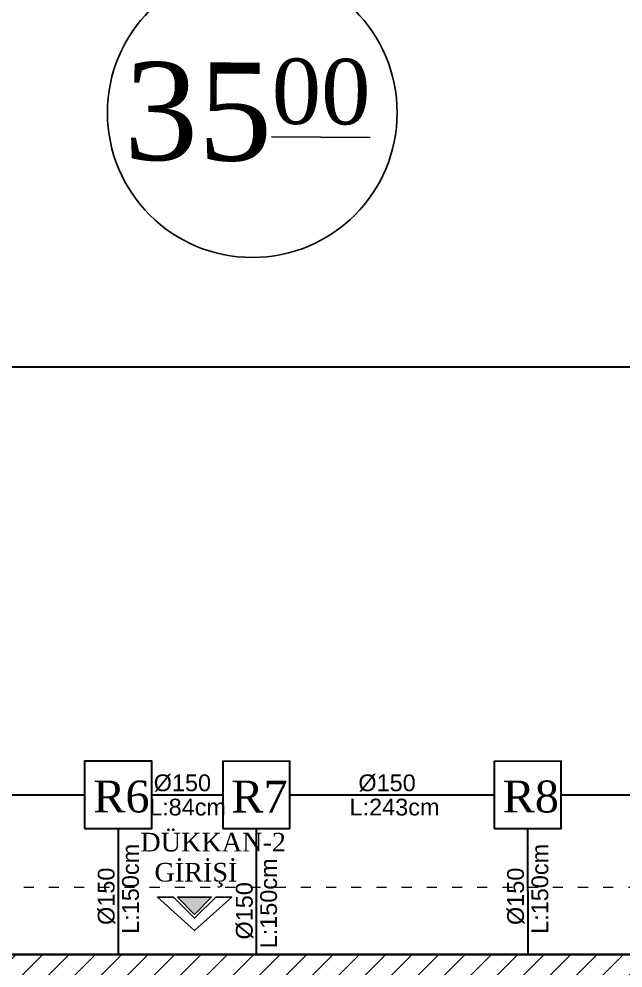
# Model space of a CAD drawing. Header units: centimetres. Extents: x 14449 to 53524, y -19051 to -10746.
# Drawn here: x 18284.1 to 18463.9, y -18168.2 to -17885.5 of the extents above; entities that cross this region are included whole.
import ezdxf

# ---------------------------------------------------------------- set-up
doc = ezdxf.new("R2010")
doc.units = ezdxf.units.CM
doc.linetypes.add('ACAD_ISO03W100', pattern=[30, 12, -18])
doc.linetypes.add('DUZ', pattern=[0])
for name, color, linetype, lineweight in [('ADAKENARI', 18, 'Continuous', 0), ('rtm-duv tugla', 22, 'Continuous', 35), ('rtm-mhl-yazı-malzeme', 7, 'Continuous', 13), ('rtm-sıva', 252, 'Continuous', 15), ('rtm-vaz-grid yazı', 7, 'Continuous', 20), ('saski kaseler', 3, 'DUZ', 25)]:
    doc.layers.add(name, color=color, linetype=linetype, lineweight=lineweight)
doc.layers.add('KESIT', color=1, linetype='Continuous')
doc.layers.add('MGOR1', color=3, linetype='Continuous')
doc.styles.add('808', font='arial.ttf')
doc.styles.add('ARIAL', font='times.ttf')
doc.styles.add('ölçü', font='times.ttf', dxfattribs={"height": 10})

# ---------------------------------------------------------------- blocks, each defined once
blk = doc.blocks.new('saski')
at = {"layer": 'MGOR1'}
blk.add_hatch(color=7, dxfattribs=at).paths.add_polyline_path([(31695.2, -28531.9), (31685.3, -28559), (31658.3, -28548.9)])
at = {"layer": 'rtm-sıva'}
h = blk.add_hatch(dxfattribs=at)
h.set_pattern_fill('ANSI31', color=256, scale=7, angle=-155.3576)
h.set_pattern_definition([(249.6424, (14331.394, -27782.42), (20.83682, -7.731597), [])])
h.paths.add_polyline_path([(32551.2, -28214.1), (29745.9, -29501), (30099.9, -30317.7), (32905.5, -29030.7)])
blk.add_line((29458.4, -28862.6), (32272.6, -27571.8, 1171.8))
at = {"color": 2, "lineweight": 30}
blk.add_lwpolyline([(29458.4, -28862.7), (32281.4, -27567.7), (33109.4, -29474.6), (32895.4, -29567.6), (31684.4, -30092.6), (31339.4, -30241.6), (30259.4, -30711.6), (29458.4, -28862.7)], dxfattribs=at)
at = {"layer": 'ADAKENARI'}
blk.add_line((28980.2, -29082.1), (33294.4, -27103), dxfattribs=at)
at = {"layer": 'MGOR1', "color": 7}
for points in [[(31699.6, -28529.9), (31687.1, -28563), (31653.9, -28550.9), (31636.5, -28558.9), (31693.3, -28576.4), (31717, -28521.9), (31699.6, -28529.9)], [(31695.2, -28531.9), (31658.3, -28548.9), (31685.3, -28559), (31695.2, -28531.9)]]:
    blk.add_lwpolyline(points, dxfattribs=at)
at = {"layer": 'rtm-duv tugla'}
blk.add_lwpolyline([(29745.9, -29501), (32551.2, -28214.1), (32905.5, -29030.7), (30099.9, -30317.7), (29745.9, -29501)], dxfattribs=at)
at = {"layer": 'rtm-sıva', "color": 3, "linetype": 'ACAD_ISO03W100'}
blk.add_lwpolyline([(29745.9, -29501), (29714.4, -29427.4), (32519.7, -28140.5), (32551.2, -28214.1)], dxfattribs=at)
at = {"layer": 'rtm-vaz-grid yazı', "linetype": 'Continuous', "lineweight": -2}
blk.add_circle((31349.4, -27662), 172.5, dxfattribs=at)
at = {"layer": 'saski kaseler', "lineweight": 30}
for p, q in [((32022.7, -28247.5), (32370.5, -28087.9)), ((31729, -28382.2), (31950, -28280.8)), ((32003, -28300.5), (32065.6, -28436.8)), ((31579.6, -28450.7), (31656.3, -28415.5)), ((31709.4, -28435.2), (31771.9, -28571.6)), ((31226.4, -28612.8), (31506.9, -28484.1)), ((31559.9, -28503.8), (31622.5, -28640.1))]:
    blk.add_line(p, q, dxfattribs=at)
for points in [[(31966.7, -28317.2), (32039.4, -28283.8), (32006, -28211.1), (31933.3, -28244.5)], [(31673, -28451.9), (31745.7, -28418.5), (31712.4, -28345.8), (31639.7, -28379.2)], [(31523.6, -28520.4), (31596.3, -28487.1), (31562.9, -28414.4), (31490.2, -28447.7)]]:
    blk.add_lwpolyline(points, close=True, dxfattribs=at)
at = {"layer": 'KESIT', "style": '808'}
for s, rotation, p in [('Ø150', 24.6424, (31801.3, -28344.2, -2584.1)), ('L:150cm', 114.6424, (32077.7, -28404.4, -2584.1)), ('L:243cm', 24.6424, (31803.8, -28374.9, -2584.1)), ('Ø150', 114.6424, (32047, -28406.9, -2584.1)), ('Ø150', 24.6424, (31579.8, -28445.8, -2584.1)), ('L:84cm', 24.6424, (31586.9, -28474.4, -2584.1)), ('L:150cm', 114.6424, (31791.3, -28554.8, -2584.1)), ('Ø150', 114.6424, (31760.6, -28557.3, -2584.1)), ('L:150cm', 114.6424, (31634.6, -28607.6, -2584.1)), ('Ø150', 114.6424, (31603.9, -28610.1, -2584.1))]:
    blk.add_text(s, height=20, rotation=rotation, dxfattribs=at).set_placement(p)
at = {"layer": 'rtm-mhl-yazı-malzeme', "style": 'ölçü'}
for s, height, p in [('R8', 38, (31968.1, -28295.6, 2023.5)), ('R7', 38, (31674.5, -28430.3, 2023.5)), ('DÜKKAN-2', 22.22, (31595.3, -28517.7)), ('R6', 38, (31525, -28498.8, 2023.5)), ('GİRİŞİ', 22.22, (31625.5, -28543.3))]:
    blk.add_text(s, height=height, rotation=24.6424, dxfattribs=at).set_placement(p)
at = {"layer": 'rtm-vaz-grid yazı', "linetype": 'Continuous', "lineweight": -2, "attachment_point": 5, "rotation": 24.2657, "style": 'ARIAL'}
for s, insert, char_height in [('{\\L00}', (31413.6, -27605.4), 77.86), ('35', (31290.6, -27688.1), 116.79)]:
    blk.add_mtext(s, dxfattribs=dict(at, insert=insert, char_height=char_height))

msp = doc.modelspace()

# ---------------------------------------------------------------- block references
at = {"layer": 'saski kaseler', "xscale": 0.25, "yscale": 0.25, "zscale": 0.25, "rotation": 335.3575870468404}
msp.add_blockref('saski', (14113.39, -8359.91, -2.19), dxfattribs=at)

doc.saveas('drawing.dxf')
